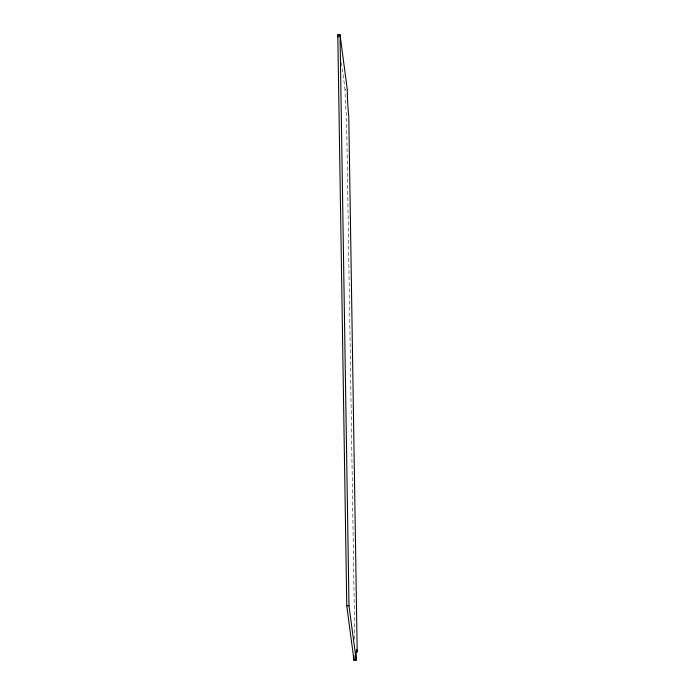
<?xml version="1.0" encoding="UTF-8"?>
<svg xmlns="http://www.w3.org/2000/svg" width="695" height="695" viewBox="0 0 695 695"><rect width="100%" height="100%" fill="white"/><g stroke="black" fill="none" stroke-linecap="round" stroke-linejoin="round"><path stroke-width="0.52" stroke-dasharray="3.48 2.61" d="M341.471 62.593L345.007 89.281L347.231 89.186M354.763 639.226L346.553 116.543A20.112 0.982 87.6 0 1 345.007 89.281"/><path stroke-width="1.04" d="M337.796 34.846L340.029 34.75L347.231 89.186A20.112 0.982 87.6 0 0 348.786 116.447L357.204 652.136A20.112 0.982 87.6 0 0 356.205 660.154L353.972 660.25L346.77 605.814L337.796 34.846L338.083 36.983M346.77 605.814L348.994 605.719L356.205 660.154M340.029 34.75L348.994 605.719M353.972 660.25A20.112 0.982 87.6 0 1 353.946 655.463"/></g></svg>
